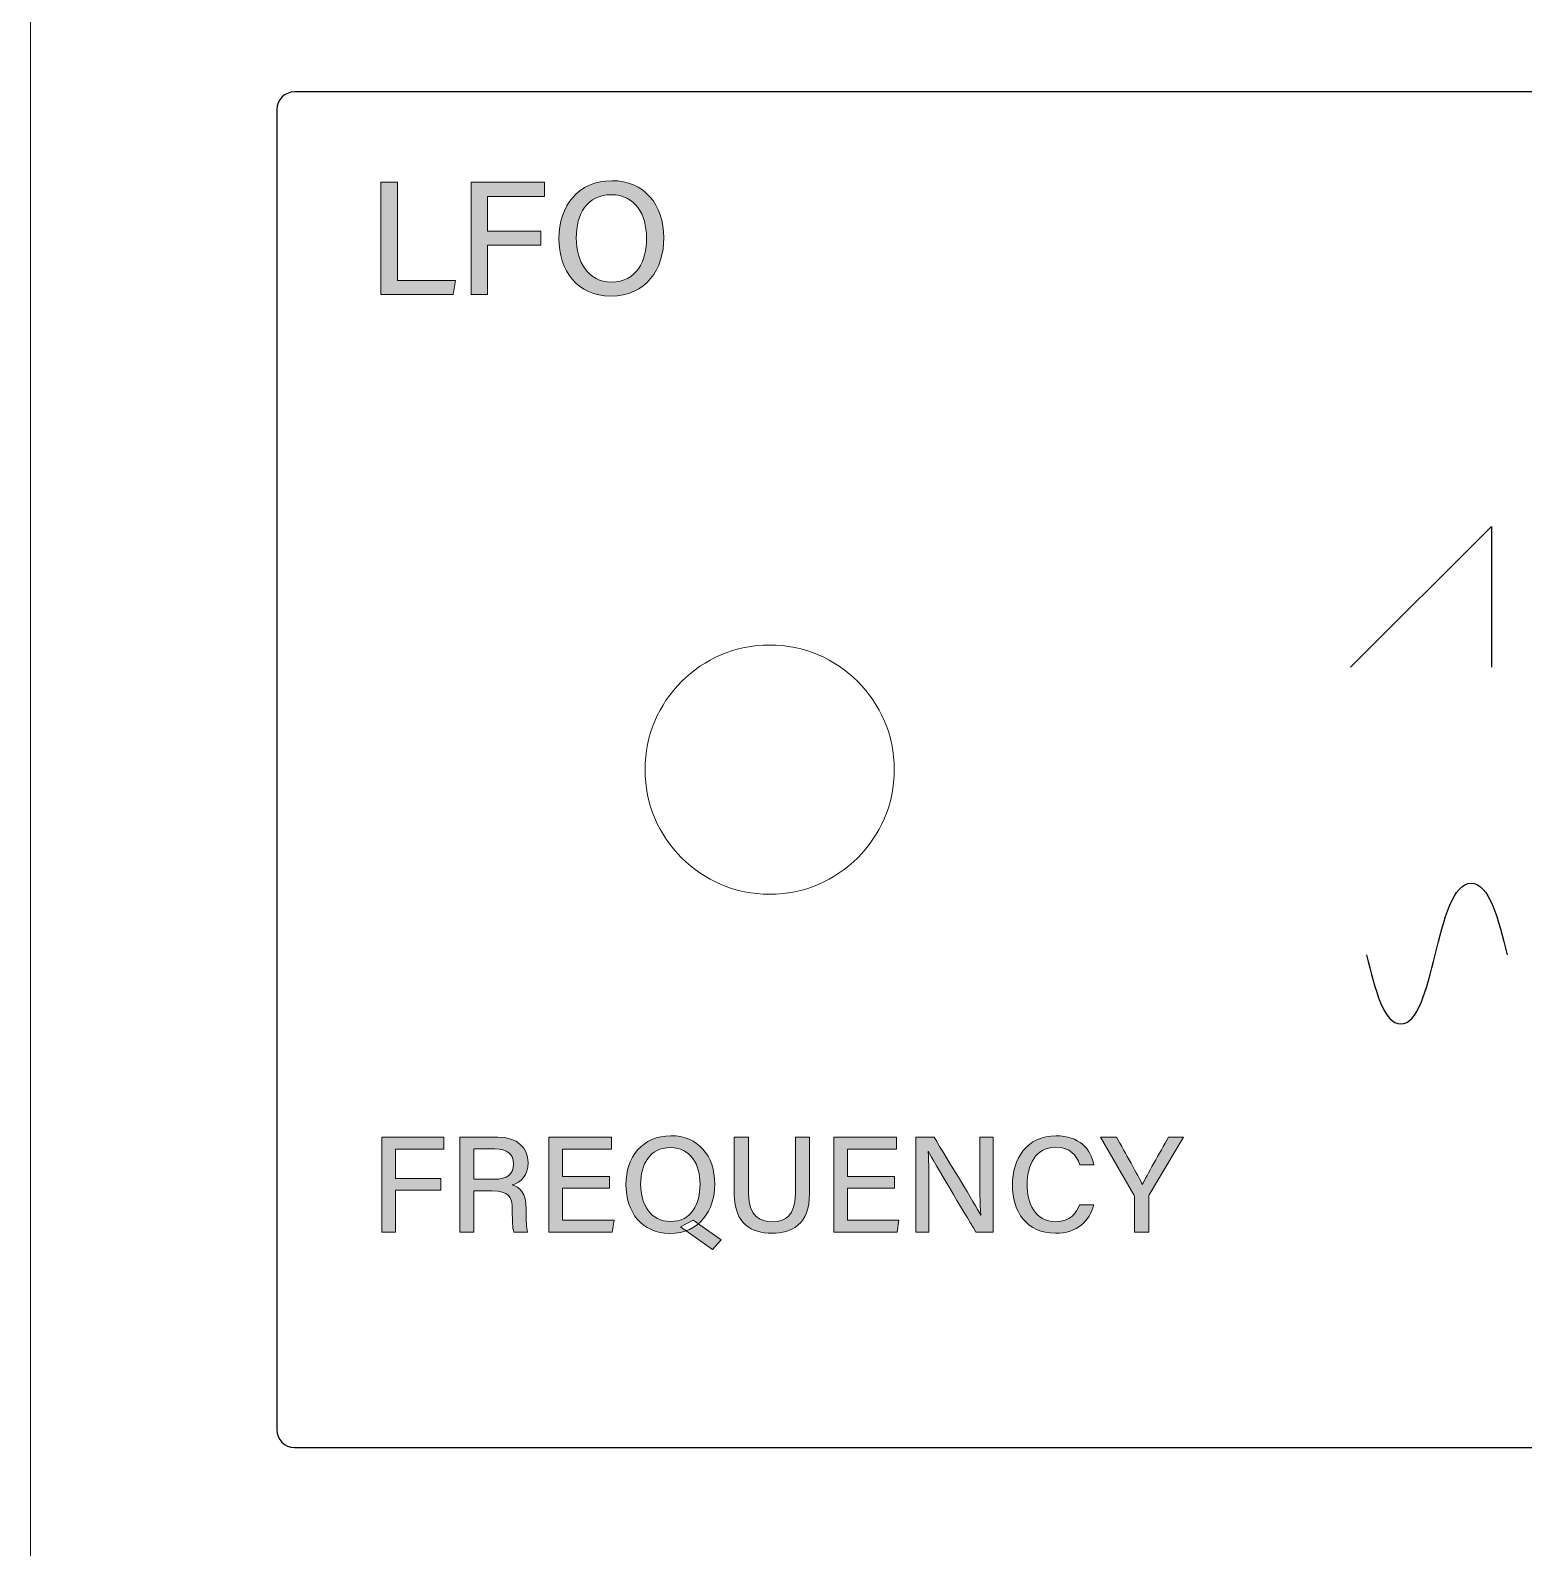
# Model space of a CAD drawing. Header units: millimetres. Extents: x 0 to 175, y 279 to 475.
# Drawn here: x 0 to 42.42, y 327.3 to 370.4 of the extents above; entities that cross this region are included whole.
import ezdxf

# ---------------------------------------------------------------- set-up
doc = ezdxf.new("R2010")
doc.units = ezdxf.units.MM
doc.header["$MEASUREMENT"] = 0
for name, color, linetype, lineweight in [('holes', 7, 'Continuous', 0), ('LINES', 7, 'Continuous', 0), ('new text', 7, 'Continuous', 0), ('outline', 7, 'Continuous', 0)]:
    doc.layers.add(name, color=color, linetype=linetype, lineweight=lineweight)

# ---------------------------------------------------------------- blocks, each defined once
blk = doc.blocks.new('Block_1')
at = {"layer": 'new text', "transparency": 33554687}
h = blk.add_hatch(color=7, dxfattribs=at)
h.dxf.hatch_style = 2
edge = h.paths.add_edge_path()
edge.add_spline(control_points=[(9.955, 366.083), (9.955, 366.083), (10.428, 366.083), (10.428, 366.083), (10.428, 366.083), (10.428, 363.298), (10.428, 363.298), (10.428, 363.298), (12.075, 363.298), (12.075, 363.298), (12.075, 363.298), (12.013, 362.898), (12.013, 362.898), (12.013, 362.898), (9.955, 362.898), (9.955, 362.898), (9.955, 362.898), (9.955, 366.083), (9.955, 366.083)], knot_values=[0, 0, 0, 0, 1, 1, 1, 2, 2, 2, 3, 3, 3, 4, 4, 4, 5, 5, 5, 6, 6, 6, 6], degree=3, periodic=0)
h = blk.add_hatch(color=7, dxfattribs=at)
h.dxf.hatch_style = 2
edge = h.paths.add_edge_path()
edge.add_spline(control_points=[(12.523, 366.083), (12.523, 366.083), (14.603, 366.083), (14.603, 366.083), (14.603, 366.083), (14.603, 365.683), (14.603, 365.683), (14.603, 365.683), (12.988, 365.683), (12.988, 365.683), (12.988, 365.683), (12.988, 364.698), (12.988, 364.698), (12.988, 364.698), (14.502, 364.698), (14.502, 364.698), (14.502, 364.698), (14.502, 364.297), (14.502, 364.297), (14.502, 364.297), (12.988, 364.297), (12.988, 364.297), (12.988, 364.297), (12.988, 362.898), (12.988, 362.898), (12.988, 362.898), (12.523, 362.898), (12.523, 362.898), (12.523, 362.898), (12.523, 366.083), (12.523, 366.083)], knot_values=[0, 0, 0, 0, 1, 1, 1, 2, 2, 2, 3, 3, 3, 4, 4, 4, 5, 5, 5, 6, 6, 6, 7, 7, 7, 8, 8, 8, 9, 9, 9, 10, 10, 10, 10], degree=3, periodic=0)
h = blk.add_hatch(color=7, dxfattribs=at)
h.dxf.hatch_style = 2
edge = h.paths.add_edge_path()
edge.add_spline(control_points=[(15.507, 364.504), (15.507, 363.828), (15.844, 363.25), (16.506, 363.25), (17.222, 363.25), (17.502, 363.841), (17.502, 364.501), (17.502, 365.171), (17.184, 365.731), (16.505, 365.731), (15.811, 365.731), (15.507, 365.173), (15.507, 364.504)], knot_values=[0, 0, 0, 0, 1, 1, 1, 2, 2, 2, 3, 3, 3, 4, 4, 4, 4], degree=3, periodic=0)
edge = h.paths.add_edge_path()
edge.add_spline(control_points=[(17.995, 364.507), (17.995, 363.629), (17.496, 362.852), (16.486, 362.852), (15.537, 362.852), (15.014, 363.577), (15.014, 364.491), (15.014, 365.405), (15.556, 366.129), (16.525, 366.129), (17.428, 366.129), (17.995, 365.46), (17.995, 364.507)], knot_values=[0, 0, 0, 0, 1, 1, 1, 2, 2, 2, 3, 3, 3, 4, 4, 4, 4], degree=3, periodic=0)
at = {"layer": 'new text'}
for points, knots in [([(9.955, 366.083), (9.955, 366.083), (10.428, 366.083), (10.428, 366.083), (10.428, 366.083), (10.428, 363.298), (10.428, 363.298), (10.428, 363.298), (12.075, 363.298), (12.075, 363.298), (12.075, 363.298), (12.013, 362.898), (12.013, 362.898), (12.013, 362.898), (9.955, 362.898), (9.955, 362.898), (9.955, 362.898), (9.955, 366.083), (9.955, 366.083)], [0, 0, 0, 0, 1, 1, 1, 2, 2, 2, 3, 3, 3, 4, 4, 4, 5, 5, 5, 6, 6, 6, 6]), ([(12.523, 366.083), (12.523, 366.083), (14.603, 366.083), (14.603, 366.083), (14.603, 366.083), (14.603, 365.683), (14.603, 365.683), (14.603, 365.683), (12.988, 365.683), (12.988, 365.683), (12.988, 365.683), (12.988, 364.698), (12.988, 364.698), (12.988, 364.698), (14.502, 364.698), (14.502, 364.698), (14.502, 364.698), (14.502, 364.297), (14.502, 364.297), (14.502, 364.297), (12.988, 364.297), (12.988, 364.297), (12.988, 364.297), (12.988, 362.898), (12.988, 362.898), (12.988, 362.898), (12.523, 362.898), (12.523, 362.898), (12.523, 362.898), (12.523, 366.083), (12.523, 366.083)], [0, 0, 0, 0, 1, 1, 1, 2, 2, 2, 3, 3, 3, 4, 4, 4, 5, 5, 5, 6, 6, 6, 7, 7, 7, 8, 8, 8, 9, 9, 9, 10, 10, 10, 10]), ([(17.995, 364.507), (17.995, 363.629), (17.496, 362.852), (16.486, 362.852), (15.537, 362.852), (15.014, 363.577), (15.014, 364.491), (15.014, 365.405), (15.556, 366.129), (16.525, 366.129), (17.428, 366.129), (17.995, 365.46), (17.995, 364.507)], [0, 0, 0, 0, 1, 1, 1, 2, 2, 2, 3, 3, 3, 4, 4, 4, 4]), ([(15.507, 364.504), (15.507, 363.828), (15.844, 363.25), (16.506, 363.25), (17.222, 363.25), (17.502, 363.841), (17.502, 364.501), (17.502, 365.171), (17.184, 365.731), (16.505, 365.731), (15.811, 365.731), (15.507, 365.173), (15.507, 364.504)], [0, 0, 0, 0, 1, 1, 1, 2, 2, 2, 3, 3, 3, 4, 4, 4, 4])]:
    blk.add_open_spline(points, degree=3, knots=knots, dxfattribs=at)
blk = doc.blocks.new('Block_15')
at = {"layer": 'new text', "transparency": 33554687}
h = blk.add_hatch(color=7, dxfattribs=at)
h.dxf.hatch_style = 2
edge = h.paths.add_edge_path()
edge.add_spline(control_points=[(9.984, 338.963), (9.984, 338.963), (11.745, 338.963), (11.745, 338.963), (11.745, 338.963), (11.745, 338.625), (11.745, 338.625), (11.745, 338.625), (10.377, 338.625), (10.377, 338.625), (10.377, 338.625), (10.377, 337.79), (10.377, 337.79), (10.377, 337.79), (11.659, 337.79), (11.659, 337.79), (11.659, 337.79), (11.659, 337.452), (11.659, 337.452), (11.659, 337.452), (10.377, 337.452), (10.377, 337.452), (10.377, 337.452), (10.377, 336.268), (10.377, 336.268), (10.377, 336.268), (9.984, 336.268), (9.984, 336.268), (9.984, 336.268), (9.984, 338.963), (9.984, 338.963)], knot_values=[0, 0, 0, 0, 1, 1, 1, 2, 2, 2, 3, 3, 3, 4, 4, 4, 5, 5, 5, 6, 6, 6, 7, 7, 7, 8, 8, 8, 9, 9, 9, 10, 10, 10, 10], degree=3, periodic=0)
h = blk.add_hatch(color=7, dxfattribs=at)
h.dxf.hatch_style = 2
edge = h.paths.add_edge_path()
edge.add_spline(control_points=[(12.595, 337.766), (12.595, 337.766), (13.163, 337.766), (13.163, 337.766), (13.557, 337.766), (13.727, 337.915), (13.727, 338.203), (13.727, 338.477), (13.549, 338.632), (13.198, 338.632), (13.198, 338.632), (12.595, 338.632), (12.595, 338.632), (12.595, 338.632), (12.595, 337.766), (12.595, 337.766)], knot_values=[0, 0, 0, 0, 1, 1, 1, 2, 2, 2, 3, 3, 3, 4, 4, 4, 5, 5, 5, 5], degree=3, periodic=0)
edge = h.paths.add_edge_path()
edge.add_spline(control_points=[(12.595, 337.434), (12.595, 337.434), (12.595, 336.268), (12.595, 336.268), (12.595, 336.268), (12.2, 336.268), (12.2, 336.268), (12.2, 336.268), (12.2, 338.963), (12.2, 338.963), (12.2, 338.963), (13.278, 338.963), (13.278, 338.963), (13.838, 338.963), (14.138, 338.658), (14.138, 338.238), (14.138, 337.886), (13.937, 337.677), (13.691, 337.604), (13.895, 337.547), (14.088, 337.387), (14.088, 336.917), (14.088, 336.917), (14.088, 336.798), (14.088, 336.798), (14.088, 336.613), (14.081, 336.383), (14.125, 336.268), (14.125, 336.268), (13.738, 336.268), (13.738, 336.268), (13.69, 336.384), (13.691, 336.593), (13.691, 336.852), (13.691, 336.852), (13.691, 336.906), (13.691, 336.906), (13.691, 337.273), (13.589, 337.434), (13.114, 337.434), (13.114, 337.434), (12.595, 337.434), (12.595, 337.434)], knot_values=[0, 0, 0, 0, 1, 1, 1, 2, 2, 2, 3, 3, 3, 4, 4, 4, 5, 5, 5, 6, 6, 6, 7, 7, 7, 8, 8, 8, 9, 9, 9, 10, 10, 10, 11, 11, 11, 12, 12, 12, 13, 13, 13, 14, 14, 14, 14], degree=3, periodic=0)
h = blk.add_hatch(color=7, dxfattribs=at)
h.dxf.hatch_style = 2
edge = h.paths.add_edge_path()
edge.add_spline(control_points=[(16.448, 337.509), (16.448, 337.509), (15.117, 337.509), (15.117, 337.509), (15.117, 337.509), (15.117, 336.606), (15.117, 336.606), (15.117, 336.606), (16.58, 336.606), (16.58, 336.606), (16.58, 336.606), (16.53, 336.268), (16.53, 336.268), (16.53, 336.268), (14.726, 336.268), (14.726, 336.268), (14.726, 336.268), (14.726, 338.963), (14.726, 338.963), (14.726, 338.963), (16.511, 338.963), (16.511, 338.963), (16.511, 338.963), (16.511, 338.625), (16.511, 338.625), (16.511, 338.625), (15.117, 338.625), (15.117, 338.625), (15.117, 338.625), (15.117, 337.848), (15.117, 337.848), (15.117, 337.848), (16.448, 337.848), (16.448, 337.848), (16.448, 337.848), (16.448, 337.509), (16.448, 337.509)], knot_values=[0, 0, 0, 0, 1, 1, 1, 2, 2, 2, 3, 3, 3, 4, 4, 4, 5, 5, 5, 6, 6, 6, 7, 7, 7, 8, 8, 8, 9, 9, 9, 10, 10, 10, 11, 11, 11, 12, 12, 12, 12], degree=3, periodic=0)
h = blk.add_hatch(color=7, dxfattribs=at)
h.dxf.hatch_style = 2
edge = h.paths.add_edge_path()
edge.add_spline(control_points=[(18.833, 336.603), (18.833, 336.603), (19.622, 336.048), (19.622, 336.048), (19.622, 336.048), (19.382, 335.773), (19.382, 335.773), (19.382, 335.773), (18.465, 336.418), (18.465, 336.418), (18.465, 336.418), (18.833, 336.603), (18.833, 336.603)], knot_values=[0, 0, 0, 0, 1, 1, 1, 2, 2, 2, 3, 3, 3, 4, 4, 4, 4], degree=3, periodic=0)
edge = h.paths.add_edge_path()
edge.add_spline(control_points=[(17.336, 337.627), (17.336, 337.055), (17.622, 336.566), (18.182, 336.566), (18.787, 336.566), (19.024, 337.066), (19.024, 337.624), (19.024, 338.191), (18.756, 338.665), (18.181, 338.665), (17.594, 338.665), (17.336, 338.193), (17.336, 337.627)], knot_values=[0, 0, 0, 0, 1, 1, 1, 2, 2, 2, 3, 3, 3, 4, 4, 4, 4], degree=3, periodic=0)
edge = h.paths.add_edge_path()
edge.add_spline(control_points=[(19.442, 337.629), (19.442, 336.887), (19.019, 336.229), (18.165, 336.229), (17.362, 336.229), (16.919, 336.842), (16.919, 337.616), (16.919, 338.389), (17.378, 339.002), (18.198, 339.002), (18.962, 339.002), (19.442, 338.436), (19.442, 337.629)], knot_values=[0, 0, 0, 0, 1, 1, 1, 2, 2, 2, 3, 3, 3, 4, 4, 4, 4], degree=3, periodic=0)
h = blk.add_hatch(color=7, dxfattribs=at)
h.dxf.hatch_style = 2
edge = h.paths.add_edge_path()
edge.add_spline(control_points=[(20.401, 338.963), (20.401, 338.963), (20.401, 337.344), (20.401, 337.344), (20.401, 336.73), (20.735, 336.561), (21.07, 336.561), (21.46, 336.561), (21.731, 336.746), (21.731, 337.344), (21.731, 337.344), (21.731, 338.963), (21.731, 338.963), (21.731, 338.963), (22.133, 338.963), (22.133, 338.963), (22.133, 338.963), (22.133, 337.364), (22.133, 337.364), (22.133, 336.481), (21.639, 336.233), (21.062, 336.233), (20.491, 336.233), (19.997, 336.499), (19.997, 337.342), (19.997, 337.342), (19.997, 338.963), (19.997, 338.963), (19.997, 338.963), (20.401, 338.963), (20.401, 338.963)], knot_values=[0, 0, 0, 0, 1, 1, 1, 2, 2, 2, 3, 3, 3, 4, 4, 4, 5, 5, 5, 6, 6, 6, 7, 7, 7, 8, 8, 8, 9, 9, 9, 10, 10, 10, 10], degree=3, periodic=0)
h = blk.add_hatch(color=7, dxfattribs=at)
h.dxf.hatch_style = 2
edge = h.paths.add_edge_path()
edge.add_spline(control_points=[(24.543, 337.509), (24.543, 337.509), (23.212, 337.509), (23.212, 337.509), (23.212, 337.509), (23.212, 336.606), (23.212, 336.606), (23.212, 336.606), (24.675, 336.606), (24.675, 336.606), (24.675, 336.606), (24.625, 336.268), (24.625, 336.268), (24.625, 336.268), (22.821, 336.268), (22.821, 336.268), (22.821, 336.268), (22.821, 338.963), (22.821, 338.963), (22.821, 338.963), (24.606, 338.963), (24.606, 338.963), (24.606, 338.963), (24.606, 338.625), (24.606, 338.625), (24.606, 338.625), (23.212, 338.625), (23.212, 338.625), (23.212, 338.625), (23.212, 337.848), (23.212, 337.848), (23.212, 337.848), (24.543, 337.848), (24.543, 337.848), (24.543, 337.848), (24.543, 337.509), (24.543, 337.509)], knot_values=[0, 0, 0, 0, 1, 1, 1, 2, 2, 2, 3, 3, 3, 4, 4, 4, 5, 5, 5, 6, 6, 6, 7, 7, 7, 8, 8, 8, 9, 9, 9, 10, 10, 10, 11, 11, 11, 12, 12, 12, 12], degree=3, periodic=0)
h = blk.add_hatch(color=7, dxfattribs=at)
h.dxf.hatch_style = 2
edge = h.paths.add_edge_path()
edge.add_spline(control_points=[(25.149, 336.268), (25.149, 336.268), (25.149, 338.963), (25.149, 338.963), (25.149, 338.963), (25.67, 338.963), (25.67, 338.963), (26.047, 338.338), (26.846, 337.044), (26.992, 336.751), (26.992, 336.751), (26.998, 336.751), (26.998, 336.751), (26.971, 337.085), (26.973, 337.518), (26.973, 337.959), (26.973, 337.959), (26.973, 338.963), (26.973, 338.963), (26.973, 338.963), (27.347, 338.963), (27.347, 338.963), (27.347, 338.963), (27.347, 336.268), (27.347, 336.268), (27.347, 336.268), (26.857, 336.268), (26.857, 336.268), (26.514, 336.842), (25.672, 338.248), (25.51, 338.553), (25.51, 338.553), (25.504, 338.553), (25.504, 338.553), (25.524, 338.259), (25.525, 337.784), (25.525, 337.298), (25.525, 337.298), (25.525, 336.268), (25.525, 336.268), (25.525, 336.268), (25.149, 336.268), (25.149, 336.268)], knot_values=[0, 0, 0, 0, 1, 1, 1, 2, 2, 2, 3, 3, 3, 4, 4, 4, 5, 5, 5, 6, 6, 6, 7, 7, 7, 8, 8, 8, 9, 9, 9, 10, 10, 10, 11, 11, 11, 12, 12, 12, 13, 13, 13, 14, 14, 14, 14], degree=3, periodic=0)
h = blk.add_hatch(color=7, dxfattribs=at)
h.dxf.hatch_style = 2
edge = h.paths.add_edge_path()
edge.add_spline(control_points=[(30.208, 337.044), (30.09, 336.579), (29.742, 336.233), (29.118, 336.233), (28.303, 336.233), (27.897, 336.844), (27.897, 337.606), (27.897, 338.34), (28.306, 339.002), (29.135, 339.002), (29.786, 339.002), (30.131, 338.628), (30.208, 338.178), (30.208, 338.178), (29.808, 338.178), (29.808, 338.178), (29.719, 338.455), (29.534, 338.674), (29.119, 338.674), (28.546, 338.674), (28.314, 338.154), (28.314, 337.619), (28.314, 337.104), (28.532, 336.561), (29.135, 336.561), (29.544, 336.561), (29.714, 336.803), (29.806, 337.044), (29.806, 337.044), (30.208, 337.044), (30.208, 337.044)], knot_values=[0, 0, 0, 0, 1, 1, 1, 2, 2, 2, 3, 3, 3, 4, 4, 4, 5, 5, 5, 6, 6, 6, 7, 7, 7, 8, 8, 8, 9, 9, 9, 10, 10, 10, 10], degree=3, periodic=0)
h = blk.add_hatch(color=7, dxfattribs=at)
h.dxf.hatch_style = 2
edge = h.paths.add_edge_path()
edge.add_spline(control_points=[(31.367, 336.268), (31.367, 336.268), (31.367, 337.249), (31.367, 337.249), (31.367, 337.276), (31.361, 337.303), (31.348, 337.324), (31.348, 337.324), (30.402, 338.963), (30.402, 338.963), (30.402, 338.963), (30.858, 338.963), (30.858, 338.963), (31.096, 338.531), (31.464, 337.866), (31.589, 337.618), (31.706, 337.86), (32.088, 338.536), (32.333, 338.963), (32.333, 338.963), (32.758, 338.963), (32.758, 338.963), (32.758, 338.963), (31.786, 337.321), (31.786, 337.321), (31.776, 337.303), (31.769, 337.29), (31.769, 337.248), (31.769, 337.248), (31.769, 336.268), (31.769, 336.268), (31.769, 336.268), (31.367, 336.268), (31.367, 336.268)], knot_values=[0, 0, 0, 0, 1, 1, 1, 2, 2, 2, 3, 3, 3, 4, 4, 4, 5, 5, 5, 6, 6, 6, 7, 7, 7, 8, 8, 8, 9, 9, 9, 10, 10, 10, 11, 11, 11, 11], degree=3, periodic=0)
at = {"layer": 'new text'}
for points, knots in [([(9.984, 338.963), (9.984, 338.963), (11.745, 338.963), (11.745, 338.963), (11.745, 338.963), (11.745, 338.625), (11.745, 338.625), (11.745, 338.625), (10.377, 338.625), (10.377, 338.625), (10.377, 338.625), (10.377, 337.79), (10.377, 337.79), (10.377, 337.79), (11.659, 337.79), (11.659, 337.79), (11.659, 337.79), (11.659, 337.452), (11.659, 337.452), (11.659, 337.452), (10.377, 337.452), (10.377, 337.452), (10.377, 337.452), (10.377, 336.268), (10.377, 336.268), (10.377, 336.268), (9.984, 336.268), (9.984, 336.268), (9.984, 336.268), (9.984, 338.963), (9.984, 338.963)], [0, 0, 0, 0, 1, 1, 1, 2, 2, 2, 3, 3, 3, 4, 4, 4, 5, 5, 5, 6, 6, 6, 7, 7, 7, 8, 8, 8, 9, 9, 9, 10, 10, 10, 10]), ([(12.595, 337.434), (12.595, 337.434), (12.595, 336.268), (12.595, 336.268), (12.595, 336.268), (12.2, 336.268), (12.2, 336.268), (12.2, 336.268), (12.2, 338.963), (12.2, 338.963), (12.2, 338.963), (13.278, 338.963), (13.278, 338.963), (13.838, 338.963), (14.138, 338.658), (14.138, 338.238), (14.138, 337.886), (13.937, 337.677), (13.691, 337.604), (13.895, 337.547), (14.088, 337.387), (14.088, 336.917), (14.088, 336.917), (14.088, 336.798), (14.088, 336.798), (14.088, 336.613), (14.081, 336.383), (14.125, 336.268), (14.125, 336.268), (13.738, 336.268), (13.738, 336.268), (13.69, 336.384), (13.691, 336.593), (13.691, 336.852), (13.691, 336.852), (13.691, 336.906), (13.691, 336.906), (13.691, 337.273), (13.589, 337.434), (13.114, 337.434), (13.114, 337.434), (12.595, 337.434), (12.595, 337.434)], [0, 0, 0, 0, 1, 1, 1, 2, 2, 2, 3, 3, 3, 4, 4, 4, 5, 5, 5, 6, 6, 6, 7, 7, 7, 8, 8, 8, 9, 9, 9, 10, 10, 10, 11, 11, 11, 12, 12, 12, 13, 13, 13, 14, 14, 14, 14]), ([(16.448, 337.509), (16.448, 337.509), (15.117, 337.509), (15.117, 337.509), (15.117, 337.509), (15.117, 336.606), (15.117, 336.606), (15.117, 336.606), (16.58, 336.606), (16.58, 336.606), (16.58, 336.606), (16.53, 336.268), (16.53, 336.268), (16.53, 336.268), (14.726, 336.268), (14.726, 336.268), (14.726, 336.268), (14.726, 338.963), (14.726, 338.963), (14.726, 338.963), (16.511, 338.963), (16.511, 338.963), (16.511, 338.963), (16.511, 338.625), (16.511, 338.625), (16.511, 338.625), (15.117, 338.625), (15.117, 338.625), (15.117, 338.625), (15.117, 337.848), (15.117, 337.848), (15.117, 337.848), (16.448, 337.848), (16.448, 337.848), (16.448, 337.848), (16.448, 337.509), (16.448, 337.509)], [0, 0, 0, 0, 1, 1, 1, 2, 2, 2, 3, 3, 3, 4, 4, 4, 5, 5, 5, 6, 6, 6, 7, 7, 7, 8, 8, 8, 9, 9, 9, 10, 10, 10, 11, 11, 11, 12, 12, 12, 12]), ([(19.442, 337.629), (19.442, 336.887), (19.019, 336.229), (18.165, 336.229), (17.362, 336.229), (16.919, 336.842), (16.919, 337.616), (16.919, 338.389), (17.378, 339.002), (18.198, 339.002), (18.962, 339.002), (19.442, 338.436), (19.442, 337.629)], [0, 0, 0, 0, 1, 1, 1, 2, 2, 2, 3, 3, 3, 4, 4, 4, 4]), ([(20.401, 338.963), (20.401, 338.963), (20.401, 337.344), (20.401, 337.344), (20.401, 336.73), (20.735, 336.561), (21.07, 336.561), (21.46, 336.561), (21.731, 336.746), (21.731, 337.344), (21.731, 337.344), (21.731, 338.963), (21.731, 338.963), (21.731, 338.963), (22.133, 338.963), (22.133, 338.963), (22.133, 338.963), (22.133, 337.364), (22.133, 337.364), (22.133, 336.481), (21.639, 336.233), (21.062, 336.233), (20.491, 336.233), (19.997, 336.499), (19.997, 337.342), (19.997, 337.342), (19.997, 338.963), (19.997, 338.963), (19.997, 338.963), (20.401, 338.963), (20.401, 338.963)], [0, 0, 0, 0, 1, 1, 1, 2, 2, 2, 3, 3, 3, 4, 4, 4, 5, 5, 5, 6, 6, 6, 7, 7, 7, 8, 8, 8, 9, 9, 9, 10, 10, 10, 10]), ([(24.543, 337.509), (24.543, 337.509), (23.212, 337.509), (23.212, 337.509), (23.212, 337.509), (23.212, 336.606), (23.212, 336.606), (23.212, 336.606), (24.675, 336.606), (24.675, 336.606), (24.675, 336.606), (24.625, 336.268), (24.625, 336.268), (24.625, 336.268), (22.821, 336.268), (22.821, 336.268), (22.821, 336.268), (22.821, 338.963), (22.821, 338.963), (22.821, 338.963), (24.606, 338.963), (24.606, 338.963), (24.606, 338.963), (24.606, 338.625), (24.606, 338.625), (24.606, 338.625), (23.212, 338.625), (23.212, 338.625), (23.212, 338.625), (23.212, 337.848), (23.212, 337.848), (23.212, 337.848), (24.543, 337.848), (24.543, 337.848), (24.543, 337.848), (24.543, 337.509), (24.543, 337.509)], [0, 0, 0, 0, 1, 1, 1, 2, 2, 2, 3, 3, 3, 4, 4, 4, 5, 5, 5, 6, 6, 6, 7, 7, 7, 8, 8, 8, 9, 9, 9, 10, 10, 10, 11, 11, 11, 12, 12, 12, 12]), ([(25.149, 336.268), (25.149, 336.268), (25.149, 338.963), (25.149, 338.963), (25.149, 338.963), (25.67, 338.963), (25.67, 338.963), (26.047, 338.338), (26.846, 337.044), (26.992, 336.751), (26.992, 336.751), (26.998, 336.751), (26.998, 336.751), (26.971, 337.085), (26.973, 337.518), (26.973, 337.959), (26.973, 337.959), (26.973, 338.963), (26.973, 338.963), (26.973, 338.963), (27.347, 338.963), (27.347, 338.963), (27.347, 338.963), (27.347, 336.268), (27.347, 336.268), (27.347, 336.268), (26.857, 336.268), (26.857, 336.268), (26.514, 336.842), (25.672, 338.248), (25.51, 338.553), (25.51, 338.553), (25.504, 338.553), (25.504, 338.553), (25.524, 338.259), (25.525, 337.784), (25.525, 337.298), (25.525, 337.298), (25.525, 336.268), (25.525, 336.268), (25.525, 336.268), (25.149, 336.268), (25.149, 336.268)], [0, 0, 0, 0, 1, 1, 1, 2, 2, 2, 3, 3, 3, 4, 4, 4, 5, 5, 5, 6, 6, 6, 7, 7, 7, 8, 8, 8, 9, 9, 9, 10, 10, 10, 11, 11, 11, 12, 12, 12, 13, 13, 13, 14, 14, 14, 14]), ([(30.208, 337.044), (30.09, 336.579), (29.742, 336.233), (29.118, 336.233), (28.303, 336.233), (27.897, 336.844), (27.897, 337.606), (27.897, 338.34), (28.306, 339.002), (29.135, 339.002), (29.786, 339.002), (30.131, 338.628), (30.208, 338.178), (30.208, 338.178), (29.808, 338.178), (29.808, 338.178), (29.719, 338.455), (29.534, 338.674), (29.119, 338.674), (28.546, 338.674), (28.314, 338.154), (28.314, 337.619), (28.314, 337.104), (28.532, 336.561), (29.135, 336.561), (29.544, 336.561), (29.714, 336.803), (29.806, 337.044), (29.806, 337.044), (30.208, 337.044), (30.208, 337.044)], [0, 0, 0, 0, 1, 1, 1, 2, 2, 2, 3, 3, 3, 4, 4, 4, 5, 5, 5, 6, 6, 6, 7, 7, 7, 8, 8, 8, 9, 9, 9, 10, 10, 10, 10]), ([(31.367, 336.268), (31.367, 336.268), (31.367, 337.249), (31.367, 337.249), (31.367, 337.276), (31.361, 337.303), (31.348, 337.324), (31.348, 337.324), (30.402, 338.963), (30.402, 338.963), (30.402, 338.963), (30.858, 338.963), (30.858, 338.963), (31.096, 338.531), (31.464, 337.866), (31.589, 337.618), (31.706, 337.86), (32.088, 338.536), (32.333, 338.963), (32.333, 338.963), (32.758, 338.963), (32.758, 338.963), (32.758, 338.963), (31.786, 337.321), (31.786, 337.321), (31.776, 337.303), (31.769, 337.29), (31.769, 337.248), (31.769, 337.248), (31.769, 336.268), (31.769, 336.268), (31.769, 336.268), (31.367, 336.268), (31.367, 336.268)], [0, 0, 0, 0, 1, 1, 1, 2, 2, 2, 3, 3, 3, 4, 4, 4, 5, 5, 5, 6, 6, 6, 7, 7, 7, 8, 8, 8, 9, 9, 9, 10, 10, 10, 11, 11, 11, 11]), ([(12.595, 337.766), (12.595, 337.766), (13.163, 337.766), (13.163, 337.766), (13.557, 337.766), (13.727, 337.915), (13.727, 338.203), (13.727, 338.477), (13.549, 338.632), (13.198, 338.632), (13.198, 338.632), (12.595, 338.632), (12.595, 338.632), (12.595, 338.632), (12.595, 337.766), (12.595, 337.766)], [0, 0, 0, 0, 1, 1, 1, 2, 2, 2, 3, 3, 3, 4, 4, 4, 5, 5, 5, 5]), ([(17.336, 337.627), (17.336, 337.055), (17.622, 336.566), (18.182, 336.566), (18.787, 336.566), (19.024, 337.066), (19.024, 337.624), (19.024, 338.191), (18.756, 338.665), (18.181, 338.665), (17.594, 338.665), (17.336, 338.193), (17.336, 337.627)], [0, 0, 0, 0, 1, 1, 1, 2, 2, 2, 3, 3, 3, 4, 4, 4, 4]), ([(18.833, 336.603), (18.833, 336.603), (19.622, 336.048), (19.622, 336.048), (19.622, 336.048), (19.382, 335.773), (19.382, 335.773), (19.382, 335.773), (18.465, 336.418), (18.465, 336.418), (18.465, 336.418), (18.833, 336.603), (18.833, 336.603)], [0, 0, 0, 0, 1, 1, 1, 2, 2, 2, 3, 3, 3, 4, 4, 4, 4])]:
    blk.add_open_spline(points, degree=3, knots=knots, dxfattribs=at)
blk = doc.blocks.new('Block_33')
at = {"layer": 'new text', "color": 7, "lineweight": 25}
blk.add_open_spline([(38.929, 342.177), (39.414, 342.177), (39.653, 343.132), (39.905, 344.143), (40.155, 345.143), (40.414, 346.177), (40.929, 346.177), (41.444, 346.177), (41.703, 345.143), (41.953, 344.143)], degree=3, knots=[0, 0, 0, 0, 1, 1, 1, 2, 2, 2, 3, 3, 3, 3], dxfattribs=at)
blk.add_open_spline([(37.953, 344.143), (38.205, 343.132), (38.444, 342.177), (38.929, 342.177)], degree=3, dxfattribs=at)

msp = doc.modelspace()

# ---------------------------------------------------------------- linework, layer by layer
at = {"layer": 'holes', "color": 1, "lineweight": 9}
msp.add_circle((21.001, 349.401), 3.54, dxfattribs=at)
at = {"layer": 'LINES', "color": 7, "lineweight": 25}
msp.add_open_spline([(129.719, 330.15), (129.719, 330.15), (7.5, 330.15), (7.5, 330.15), (7.225, 330.15), (7, 330.375), (7, 330.65), (7, 330.65), (7, 368.15), (7, 368.15), (7, 368.425), (7.225, 368.65), (7.5, 368.65), (7.5, 368.65), (129.719, 368.65), (129.719, 368.65), (129.994, 368.65), (130.219, 368.425), (130.219, 368.15), (130.219, 368.15), (130.219, 330.65), (130.219, 330.65), (130.219, 330.375), (129.994, 330.15), (129.719, 330.15)], degree=3, knots=[0, 0, 0, 0, 1, 1, 1, 2, 2, 2, 3, 3, 3, 4, 4, 4, 5, 5, 5, 6, 6, 6, 7, 7, 7, 8, 8, 8, 8], dxfattribs=at)
at = {"layer": 'new text', "color": 7, "lineweight": 25}
msp.add_lwpolyline([(37.503, 352.31), (41.503, 356.31), (41.503, 352.31)], dxfattribs=at)
at = {"layer": 'outline', "color": 7, "lineweight": 9}
msp.add_lwpolyline([(0, 475.399), (175.001, 475.399), (175.001, 279.4), (0, 279.4), (0, 300.401), (0, 475.399)], dxfattribs=at)

# ---------------------------------------------------------------- block references
at = {"layer": 'new text'}
for name in ['Block_1', 'Block_33', 'Block_15']:
    msp.add_blockref(name, (0, 0), dxfattribs=at)

doc.saveas('drawing.dxf')
